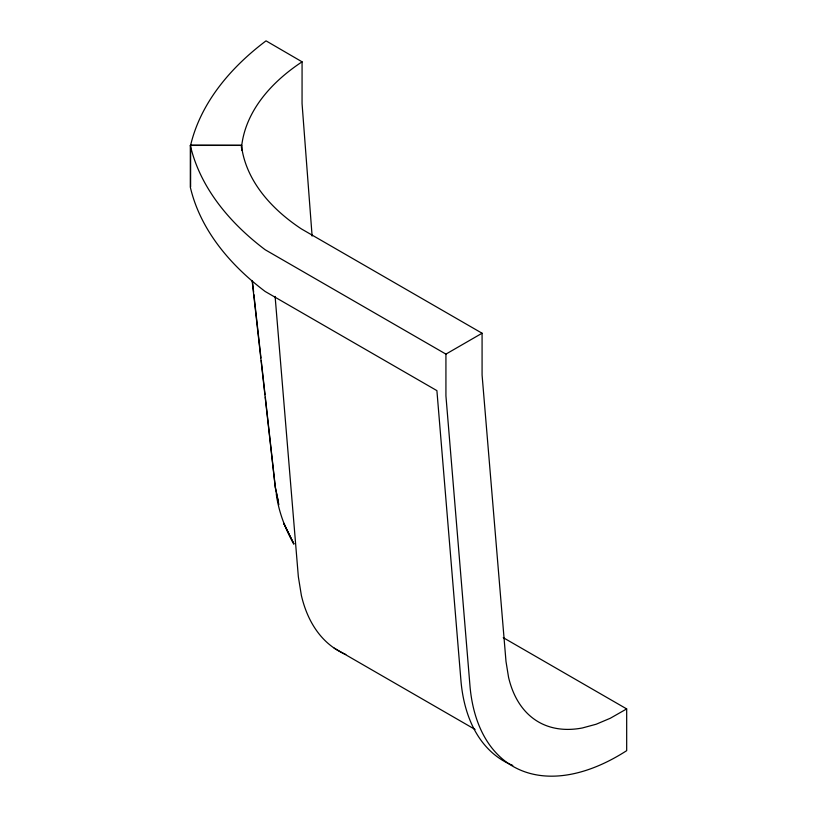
<?xml version="1.0" encoding="UTF-8"?>
<svg xmlns="http://www.w3.org/2000/svg" width="817" height="817" viewBox="0 0 817 817"><rect width="100%" height="100%" fill="white"/><g stroke="black" fill="none" stroke-linecap="round" stroke-linejoin="round"><path stroke-width="1.23" d="M190.606 186.909L190.627 145.201A380.732 220.151 0 0 1 266.036 40.85L302.076 61.826L302.055 103.545L312.114 236.072M241.75 150.369L241.75 145.314A245.968 142.229 0 0 1 302.076 61.826M445.929 354.108L482.081 333.234L482.081 374.983L505.999 661.484L508.552 677.273A159.233 91.933 -60 0 0 582.368 727.967L596.165 724.24L610.319 718.245L626.68 708.911L626.68 750.66A210.459 121.508 -60 0 1 470.122 687.618L445.929 395.847L445.929 354.108L265.188 249.757A380.732 219.814 0 0 1 190.32 145.406L241.444 145.406A245.968 142.005 0 0 0 301.34 228.883L482.081 333.234M190.627 145.201L241.75 145.314M503.241 637.648L626.68 708.911M334.173 648.106L475.065 729.448M293.834 543.928L283.724 523.268L293.834 543.928C284.98 528.374 278.658 511.636 276.248 493.836M278.168 500.729L275.339 487.177L265.331 397.236M278.873 504.722L275.268 487.463L252.147 280.854M252.361 280.68L253.627 292.088M253.913 294.62L260.96 357.958M261.246 360.491L265.055 394.703M275.104 296.408L298.348 576.731L301.371 595.409A197.653 114.114 -60 0 0 345.816 654.488M241.444 145.406L241.444 147.928M190.32 145.406L190.32 187.144A380.732 219.814 0 0 0 265.188 291.495L436.901 390.628L461.094 682.399A210.459 121.508 -60 0 0 512.78 765.437"/></g></svg>
